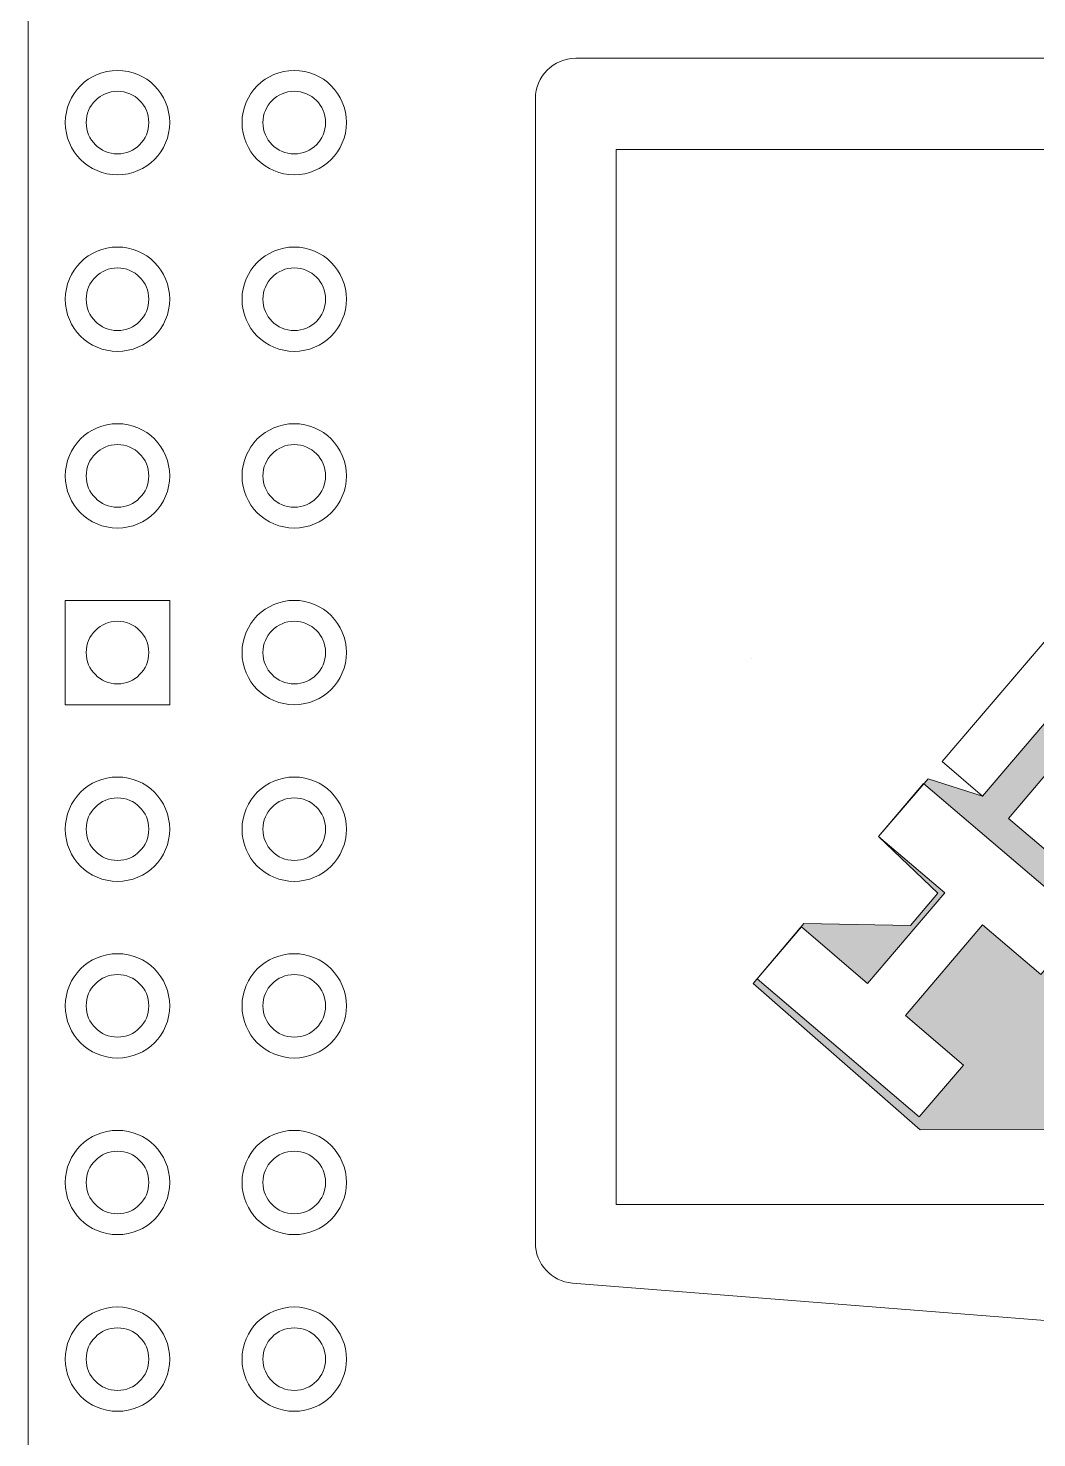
# Model space of a CAD drawing. Header units: inches. Extents: x 30.7 to 71.3, y 18.2 to 83.4.
# Drawn here: x 30.67 to 45.16, y 36 to 56.27 of the extents above; entities that cross this region are included whole.
import ezdxf

# ---------------------------------------------------------------- set-up
doc = ezdxf.new("R2010")
doc.units = ezdxf.units.IN
doc.header["$MEASUREMENT"] = 0
for name, color, linetype in [('board outline', 7, 'Continuous'), ('holes', 7, 'Continuous'), ('Layer 7', 7, 'Continuous')]:
    doc.layers.add(name, color=color, linetype=linetype)

# ---------------------------------------------------------------- blocks, each defined once
blk = doc.blocks.new('block 3')
at = {"layer": 'Layer 7', "color": 231, "lineweight": 18, "true_color": 0xf78bb7}
blk.add_lwpolyline([(63.192, 39.357), (39.118, 39.357), (39.118, 54.527), (63.192, 54.527), (63.192, 39.357)], dxfattribs=at)
blk.add_open_spline([(37.957, 38.808), (37.957, 38.808), (37.957, 55.257), (37.957, 55.257), (37.957, 55.578), (38.217, 55.839), (38.538, 55.839), (38.538, 55.839), (63.669, 55.839), (63.669, 55.839), (63.991, 55.839), (64.251, 55.578), (64.251, 55.257), (64.251, 55.257), (64.251, 38.802), (64.251, 38.802), (64.251, 38.502), (64.021, 38.253), (63.722, 38.229), (63.722, 38.229), (51.104, 37.229), (51.104, 37.229), (51.104, 37.229), (38.491, 38.229), (38.491, 38.229), (38.189, 38.253), (37.957, 38.505), (37.957, 38.808)], degree=3, knots=[0, 0, 0, 0, 1, 1, 1, 2, 2, 2, 3, 3, 3, 4, 4, 4, 5, 5, 5, 6, 6, 6, 7, 7, 7, 8, 8, 8, 9, 9, 9, 9], dxfattribs=at)
blk = doc.blocks.new('block 241')
at = {"layer": 'Layer 7', "true_color": 0xf78bb7}
h = blk.add_hatch(color=231, dxfattribs=at)
h.dxf.hatch_style = 2
edge = h.paths.add_edge_path()
edge.add_spline(control_points=[(52.789, 51.38), (52.789, 51.38), (50.374, 53.431), (50.374, 53.431), (50.374, 53.431), (49.711, 52.641), (49.711, 52.641), (49.711, 52.641), (49.795, 52.169), (49.795, 52.169), (49.795, 52.169), (49.246, 52.092), (49.246, 52.092), (49.246, 52.092), (47.262, 49.808), (47.262, 49.808), (47.262, 49.808), (46.337, 48.733), (46.337, 48.733), (46.337, 48.733), (46.882, 47.956), (46.882, 47.956), (46.882, 47.956), (46.731, 48.085), (46.731, 48.085), (46.53, 48.256), (46.261, 48.29), (46.03, 48.202), (46.099, 48.223), (46.172, 48.237), (46.254, 48.235), (46.458, 48.232), (46.645, 48.158), (46.815, 48.013), (46.815, 48.013), (47.92, 47.071), (47.92, 47.071), (48.09, 46.926), (48.193, 46.753), (48.227, 46.553), (48.263, 46.353), (48.221, 46.185), (48.104, 46.048), (48.104, 46.048), (46.137, 43.74), (46.137, 43.74), (46.137, 43.74), (44.756, 44.911), (44.756, 44.911), (44.756, 44.911), (45.372, 45.634), (45.372, 45.634), (45.372, 45.634), (46.173, 44.956), (46.173, 44.956), (46.173, 44.956), (47.337, 46.321), (47.337, 46.321), (47.337, 46.321), (46.166, 47.319), (46.166, 47.319), (46.166, 47.319), (44.384, 45.229), (44.384, 45.229), (44.384, 45.229), (44.384, 45.229), (44.384, 45.229), (44.384, 45.229), (44.384, 45.229), (44.384, 45.229), (44.384, 45.229), (44.384, 45.229), (44.384, 45.229), (44.384, 45.229), (44.384, 45.229), (44.384, 45.229), (44.384, 45.229), (43.601, 45.477), (43.601, 45.477), (43.601, 45.477), (42.89, 44.652), (42.89, 44.652), (42.89, 44.652), (43.74, 43.835), (43.74, 43.835), (43.74, 43.835), (43.347, 43.372), (43.347, 43.372), (43.347, 43.372), (41.815, 43.397), (41.815, 43.397), (41.815, 43.397), (41.088, 42.537), (41.088, 42.537), (41.088, 42.537), (43.489, 40.432), (43.489, 40.432), (43.489, 40.432), (61.422, 40.454), (61.422, 40.454), (61.422, 40.454), (52.789, 51.38), (52.789, 51.38)], knot_values=[0, 0, 0, 0, 1, 1, 1, 2, 2, 2, 3, 3, 3, 4, 4, 4, 5, 5, 5, 6, 6, 6, 7, 7, 7, 8, 8, 8, 9, 9, 9, 10, 10, 10, 11, 11, 11, 12, 12, 12, 13, 13, 13, 14, 14, 14, 15, 15, 15, 16, 16, 16, 17, 17, 17, 18, 18, 18, 19, 19, 19, 20, 20, 20, 21, 21, 21, 22, 22, 22, 23, 23, 23, 24, 24, 24, 25, 25, 25, 26, 26, 26, 27, 27, 27, 28, 28, 28, 29, 29, 29, 30, 30, 30, 31, 31, 31, 32, 32, 32, 33, 33, 33, 34, 34, 34, 34], degree=3, periodic=1)
h.paths.add_polyline_path([(45.221, 42.666), (44.386, 43.378), (43.276, 42.076), (44.111, 41.364), (43.475, 40.617), (41.144, 42.604), (41.781, 43.351), (42.733, 42.538), (43.843, 43.84), (42.89, 44.652), (43.537, 45.411), (45.868, 43.425)])
edge = h.paths.add_edge_path()
edge.add_spline(control_points=[(51.193, 49.669), (51.193, 49.669), (49.443, 51.16), (49.443, 51.16), (49.443, 51.16), (48.857, 50.472), (48.857, 50.472), (48.857, 50.472), (50.606, 48.981), (50.606, 48.981), (50.606, 48.981), (49.993, 48.262), (49.993, 48.262), (49.993, 48.262), (48.244, 49.753), (48.244, 49.753), (48.244, 49.753), (47.657, 49.065), (47.657, 49.065), (47.657, 49.065), (49.406, 47.574), (49.406, 47.574), (49.406, 47.574), (48.79, 46.85), (48.79, 46.85), (48.79, 46.85), (46.458, 48.838), (46.458, 48.838), (46.458, 48.838), (49.052, 51.88), (49.052, 51.88), (49.17, 52.018), (49.329, 52.084), (49.533, 52.079), (49.735, 52.076), (49.921, 52.001), (50.091, 51.856), (50.091, 51.856), (51.809, 50.392), (51.809, 50.392), (51.809, 50.392), (51.193, 49.669), (51.193, 49.669)], knot_values=[0, 0, 0, 0, 1, 1, 1, 2, 2, 2, 3, 3, 3, 4, 4, 4, 5, 5, 5, 6, 6, 6, 7, 7, 7, 8, 8, 8, 9, 9, 9, 10, 10, 10, 11, 11, 11, 12, 12, 12, 13, 13, 13, 14, 14, 14, 14], degree=3, periodic=1)
h.paths.add_polyline_path([(52.068, 50.698), (49.742, 52.69), (50.355, 53.409), (51.326, 52.619), (51.638, 52.349), (51.869, 52.156), (52.704, 51.444)])
h = blk.add_hatch(color=231, dxfattribs=at)
h.dxf.hatch_style = 2
edge = h.paths.add_edge_path()
edge.add_spline(control_points=[(46.03, 48.202), (45.93, 48.17), (45.843, 48.116), (45.774, 48.035), (45.774, 48.035), (43.806, 45.726), (43.806, 45.726), (43.806, 45.726), (45.75, 48.007), (45.75, 48.007), (45.828, 48.099), (45.926, 48.162), (46.03, 48.202)], knot_values=[0, 0, 0, 0, 1, 1, 1, 2, 2, 2, 3, 3, 3, 4, 4, 4, 4], degree=3, periodic=1)
h = blk.add_hatch(color=231, dxfattribs=at)
h.dxf.hatch_style = 2
h.paths.add_polyline_path([(44.384, 45.229), (43.806, 45.726), (44.384, 45.229)])
at = {"layer": 'Layer 7', "color": 231, "lineweight": 9, "true_color": 0xf78bb7}
for points in [[(44.384, 45.229), (43.806, 45.726), (44.384, 45.229), (44.384, 45.229), (44.384, 45.229)], [(45.221, 42.666), (44.386, 43.378), (43.276, 42.076), (44.111, 41.364), (43.475, 40.617), (41.144, 42.604), (41.781, 43.351), (42.733, 42.538), (43.843, 43.84), (42.89, 44.652), (43.537, 45.411), (45.868, 43.425), (45.221, 42.666)]]:
    blk.add_lwpolyline(points, dxfattribs=at)
for points, knots in [([(52.789, 51.38), (52.789, 51.38), (50.374, 53.431), (50.374, 53.431), (50.374, 53.431), (49.711, 52.641), (49.711, 52.641), (49.711, 52.641), (49.795, 52.169), (49.795, 52.169), (49.795, 52.169), (49.246, 52.092), (49.246, 52.092), (49.246, 52.092), (47.262, 49.808), (47.262, 49.808), (47.262, 49.808), (46.337, 48.733), (46.337, 48.733), (46.337, 48.733), (46.882, 47.956), (46.882, 47.956), (46.882, 47.956), (46.731, 48.085), (46.731, 48.085), (46.53, 48.256), (46.261, 48.29), (46.03, 48.202), (46.099, 48.223), (46.172, 48.237), (46.254, 48.235), (46.458, 48.232), (46.645, 48.158), (46.815, 48.013), (46.815, 48.013), (47.92, 47.071), (47.92, 47.071), (48.09, 46.926), (48.193, 46.753), (48.227, 46.553), (48.263, 46.353), (48.221, 46.185), (48.104, 46.048), (48.104, 46.048), (46.137, 43.74), (46.137, 43.74), (46.137, 43.74), (44.756, 44.911), (44.756, 44.911), (44.756, 44.911), (45.372, 45.634), (45.372, 45.634), (45.372, 45.634), (46.173, 44.956), (46.173, 44.956), (46.173, 44.956), (47.337, 46.321), (47.337, 46.321), (47.337, 46.321), (46.166, 47.319), (46.166, 47.319), (46.166, 47.319), (44.384, 45.229), (44.384, 45.229), (44.384, 45.229), (44.384, 45.229), (44.384, 45.229), (44.384, 45.229), (44.384, 45.229), (44.384, 45.229), (44.384, 45.229), (44.384, 45.229), (44.384, 45.229), (44.384, 45.229), (44.384, 45.229), (44.384, 45.229), (44.384, 45.229), (43.601, 45.477), (43.601, 45.477), (43.601, 45.477), (42.89, 44.652), (42.89, 44.652), (42.89, 44.652), (43.74, 43.835), (43.74, 43.835), (43.74, 43.835), (43.347, 43.372), (43.347, 43.372), (43.347, 43.372), (41.815, 43.397), (41.815, 43.397), (41.815, 43.397), (41.088, 42.537), (41.088, 42.537), (41.088, 42.537), (43.489, 40.432), (43.489, 40.432), (43.489, 40.432), (61.422, 40.454), (61.422, 40.454), (61.422, 40.454), (52.789, 51.38), (52.789, 51.38)], [0, 0, 0, 0, 1, 1, 1, 2, 2, 2, 3, 3, 3, 4, 4, 4, 5, 5, 5, 6, 6, 6, 7, 7, 7, 8, 8, 8, 9, 9, 9, 10, 10, 10, 11, 11, 11, 12, 12, 12, 13, 13, 13, 14, 14, 14, 15, 15, 15, 16, 16, 16, 17, 17, 17, 18, 18, 18, 19, 19, 19, 20, 20, 20, 21, 21, 21, 22, 22, 22, 23, 23, 23, 24, 24, 24, 25, 25, 25, 26, 26, 26, 27, 27, 27, 28, 28, 28, 29, 29, 29, 30, 30, 30, 31, 31, 31, 32, 32, 32, 33, 33, 33, 34, 34, 34, 34]), ([(46.03, 48.202), (45.93, 48.17), (45.843, 48.116), (45.774, 48.035), (45.774, 48.035), (43.806, 45.726), (43.806, 45.726), (43.806, 45.726), (45.75, 48.007), (45.75, 48.007), (45.828, 48.099), (45.926, 48.162), (46.03, 48.202)], [0, 0, 0, 0, 1, 1, 1, 2, 2, 2, 3, 3, 3, 4, 4, 4, 4])]:
    blk.add_open_spline(points, degree=3, knots=knots, dxfattribs=at)
blk = doc.blocks.new('block 3195')
at = {"layer": 'board outline', "color": 7, "lineweight": 9, "true_color": 0xffffff}
blk.add_open_spline([(30.668, 79.565), (30.668, 79.565), (30.668, 19.762), (30.668, 19.762), (30.668, 18.878), (31.384, 18.162), (32.268, 18.162), (32.268, 18.162), (69.685, 18.162), (69.685, 18.162), (70.569, 18.162), (71.285, 18.878), (71.285, 19.762), (71.285, 19.762), (71.285, 73.138), (71.285, 73.138), (71.285, 74.022), (70.569, 74.738), (69.685, 74.738), (69.685, 74.738), (65.735, 74.738), (65.735, 74.738), (65.597, 74.738), (65.485, 74.85), (65.485, 74.988), (65.485, 74.988), (65.485, 81.838), (65.485, 81.838), (65.485, 82.722), (64.769, 83.438), (63.885, 83.438), (63.885, 83.438), (34.541, 83.438), (34.541, 83.438), (34.541, 83.438), (30.668, 79.565), (30.668, 79.565)], degree=3, knots=[0, 0, 0, 0, 1, 1, 1, 2, 2, 2, 3, 3, 3, 4, 4, 4, 5, 5, 5, 6, 6, 6, 7, 7, 7, 8, 8, 8, 9, 9, 9, 10, 10, 10, 11, 11, 11, 12, 12, 12, 12], dxfattribs=at)
blk = doc.blocks.new('block 3400')
at = {"layer": 'holes', "color": 7, "lineweight": 9, "true_color": 0xffffff}
blk.add_open_spline([(31.501, 54.915), (31.501, 55.164), (31.703, 55.365), (31.951, 55.365), (32.2, 55.365), (32.401, 55.164), (32.401, 54.915), (32.401, 54.667), (32.2, 54.465), (31.951, 54.465), (31.703, 54.465), (31.501, 54.667), (31.501, 54.915), (31.501, 54.915), (31.501, 54.915), (31.501, 54.915)], degree=3, knots=[0, 0, 0, 0, 1, 1, 1, 2, 2, 2, 3, 3, 3, 4, 4, 4, 5, 5, 5, 5], dxfattribs=at)
blk = doc.blocks.new('block 3401')
at = {"layer": 'holes', "color": 7, "lineweight": 9, "true_color": 0xffffff}
blk.add_open_spline([(31.201, 54.915), (31.201, 55.329), (31.537, 55.665), (31.951, 55.665), (32.366, 55.665), (32.701, 55.329), (32.701, 54.915), (32.701, 54.501), (32.366, 54.165), (31.951, 54.165), (31.537, 54.165), (31.201, 54.501), (31.201, 54.915), (31.201, 54.915), (31.201, 54.915), (31.201, 54.915)], degree=3, knots=[0, 0, 0, 0, 1, 1, 1, 2, 2, 2, 3, 3, 3, 4, 4, 4, 5, 5, 5, 5], dxfattribs=at)
blk = doc.blocks.new('block 3402')
at = {"layer": 'holes', "color": 7, "lineweight": 9, "true_color": 0xffffff}
blk.add_open_spline([(34.041, 54.915), (34.041, 55.164), (34.243, 55.365), (34.491, 55.365), (34.74, 55.365), (34.941, 55.164), (34.941, 54.915), (34.941, 54.667), (34.74, 54.465), (34.491, 54.465), (34.243, 54.465), (34.041, 54.667), (34.041, 54.915), (34.041, 54.915), (34.041, 54.915), (34.041, 54.915)], degree=3, knots=[0, 0, 0, 0, 1, 1, 1, 2, 2, 2, 3, 3, 3, 4, 4, 4, 5, 5, 5, 5], dxfattribs=at)
blk = doc.blocks.new('block 3403')
at = {"layer": 'holes', "color": 7, "lineweight": 9, "true_color": 0xffffff}
blk.add_open_spline([(33.741, 54.915), (33.741, 55.329), (34.077, 55.665), (34.491, 55.665), (34.906, 55.665), (35.241, 55.329), (35.241, 54.915), (35.241, 54.501), (34.906, 54.165), (34.491, 54.165), (34.077, 54.165), (33.741, 54.501), (33.741, 54.915), (33.741, 54.915), (33.741, 54.915), (33.741, 54.915)], degree=3, knots=[0, 0, 0, 0, 1, 1, 1, 2, 2, 2, 3, 3, 3, 4, 4, 4, 5, 5, 5, 5], dxfattribs=at)
blk = doc.blocks.new('block 3404')
at = {"layer": 'holes', "color": 7, "lineweight": 9, "true_color": 0xffffff}
blk.add_open_spline([(31.501, 52.375), (31.501, 52.624), (31.703, 52.825), (31.951, 52.825), (32.2, 52.825), (32.401, 52.624), (32.401, 52.375), (32.401, 52.127), (32.2, 51.925), (31.951, 51.925), (31.703, 51.925), (31.501, 52.127), (31.501, 52.375), (31.501, 52.375), (31.501, 52.375), (31.501, 52.375)], degree=3, knots=[0, 0, 0, 0, 1, 1, 1, 2, 2, 2, 3, 3, 3, 4, 4, 4, 5, 5, 5, 5], dxfattribs=at)
blk = doc.blocks.new('block 3405')
at = {"layer": 'holes', "color": 7, "lineweight": 9, "true_color": 0xffffff}
blk.add_open_spline([(31.201, 52.375), (31.201, 52.789), (31.537, 53.125), (31.951, 53.125), (32.366, 53.125), (32.701, 52.789), (32.701, 52.375), (32.701, 51.961), (32.366, 51.625), (31.951, 51.625), (31.537, 51.625), (31.201, 51.961), (31.201, 52.375), (31.201, 52.375), (31.201, 52.375), (31.201, 52.375)], degree=3, knots=[0, 0, 0, 0, 1, 1, 1, 2, 2, 2, 3, 3, 3, 4, 4, 4, 5, 5, 5, 5], dxfattribs=at)
blk = doc.blocks.new('block 3406')
at = {"layer": 'holes', "color": 7, "lineweight": 9, "true_color": 0xffffff}
blk.add_open_spline([(34.041, 52.375), (34.041, 52.624), (34.243, 52.825), (34.491, 52.825), (34.74, 52.825), (34.941, 52.624), (34.941, 52.375), (34.941, 52.127), (34.74, 51.925), (34.491, 51.925), (34.243, 51.925), (34.041, 52.127), (34.041, 52.375), (34.041, 52.375), (34.041, 52.375), (34.041, 52.375)], degree=3, knots=[0, 0, 0, 0, 1, 1, 1, 2, 2, 2, 3, 3, 3, 4, 4, 4, 5, 5, 5, 5], dxfattribs=at)
blk = doc.blocks.new('block 3407')
at = {"layer": 'holes', "color": 7, "lineweight": 9, "true_color": 0xffffff}
blk.add_open_spline([(33.741, 52.375), (33.741, 52.789), (34.077, 53.125), (34.491, 53.125), (34.906, 53.125), (35.241, 52.789), (35.241, 52.375), (35.241, 51.961), (34.906, 51.625), (34.491, 51.625), (34.077, 51.625), (33.741, 51.961), (33.741, 52.375), (33.741, 52.375), (33.741, 52.375), (33.741, 52.375)], degree=3, knots=[0, 0, 0, 0, 1, 1, 1, 2, 2, 2, 3, 3, 3, 4, 4, 4, 5, 5, 5, 5], dxfattribs=at)
blk = doc.blocks.new('block 3408')
at = {"layer": 'holes', "color": 7, "lineweight": 9, "true_color": 0xffffff}
blk.add_open_spline([(31.501, 49.835), (31.501, 50.084), (31.703, 50.285), (31.951, 50.285), (32.2, 50.285), (32.401, 50.084), (32.401, 49.835), (32.401, 49.587), (32.2, 49.385), (31.951, 49.385), (31.703, 49.385), (31.501, 49.587), (31.501, 49.835), (31.501, 49.835), (31.501, 49.835), (31.501, 49.835)], degree=3, knots=[0, 0, 0, 0, 1, 1, 1, 2, 2, 2, 3, 3, 3, 4, 4, 4, 5, 5, 5, 5], dxfattribs=at)
blk = doc.blocks.new('block 3409')
at = {"layer": 'holes', "color": 7, "lineweight": 9, "true_color": 0xffffff}
blk.add_open_spline([(31.201, 49.835), (31.201, 50.249), (31.537, 50.585), (31.951, 50.585), (32.366, 50.585), (32.701, 50.249), (32.701, 49.835), (32.701, 49.421), (32.366, 49.085), (31.951, 49.085), (31.537, 49.085), (31.201, 49.421), (31.201, 49.835), (31.201, 49.835), (31.201, 49.835), (31.201, 49.835)], degree=3, knots=[0, 0, 0, 0, 1, 1, 1, 2, 2, 2, 3, 3, 3, 4, 4, 4, 5, 5, 5, 5], dxfattribs=at)
blk = doc.blocks.new('block 3410')
at = {"layer": 'holes', "color": 7, "lineweight": 9, "true_color": 0xffffff}
blk.add_open_spline([(34.041, 49.835), (34.041, 50.084), (34.243, 50.285), (34.491, 50.285), (34.74, 50.285), (34.941, 50.084), (34.941, 49.835), (34.941, 49.587), (34.74, 49.385), (34.491, 49.385), (34.243, 49.385), (34.041, 49.587), (34.041, 49.835), (34.041, 49.835), (34.041, 49.835), (34.041, 49.835)], degree=3, knots=[0, 0, 0, 0, 1, 1, 1, 2, 2, 2, 3, 3, 3, 4, 4, 4, 5, 5, 5, 5], dxfattribs=at)
blk = doc.blocks.new('block 3411')
at = {"layer": 'holes', "color": 7, "lineweight": 9, "true_color": 0xffffff}
blk.add_open_spline([(33.741, 49.835), (33.741, 50.249), (34.077, 50.585), (34.491, 50.585), (34.906, 50.585), (35.241, 50.249), (35.241, 49.835), (35.241, 49.421), (34.906, 49.085), (34.491, 49.085), (34.077, 49.085), (33.741, 49.421), (33.741, 49.835), (33.741, 49.835), (33.741, 49.835), (33.741, 49.835)], degree=3, knots=[0, 0, 0, 0, 1, 1, 1, 2, 2, 2, 3, 3, 3, 4, 4, 4, 5, 5, 5, 5], dxfattribs=at)
blk = doc.blocks.new('block 3412')
at = {"layer": 'holes', "color": 7, "lineweight": 9, "true_color": 0xffffff}
blk.add_lwpolyline([(32.701, 48.045), (31.201, 48.045)], dxfattribs=at)
blk = doc.blocks.new('block 3413')
at = {"layer": 'holes', "color": 7, "lineweight": 9, "true_color": 0xffffff}
blk.add_lwpolyline([(31.201, 48.045), (31.201, 46.545)], dxfattribs=at)
blk = doc.blocks.new('block 3414')
at = {"layer": 'holes', "color": 7, "lineweight": 9, "true_color": 0xffffff}
blk.add_lwpolyline([(31.201, 46.545), (32.701, 46.545)], dxfattribs=at)
blk = doc.blocks.new('block 3415')
at = {"layer": 'holes', "color": 7, "lineweight": 9, "true_color": 0xffffff}
blk.add_lwpolyline([(32.701, 46.545), (32.701, 48.045)], dxfattribs=at)
blk = doc.blocks.new('block 3416')
at = {"layer": 'holes', "color": 7, "lineweight": 9, "true_color": 0xffffff}
blk.add_open_spline([(31.501, 47.295), (31.501, 47.544), (31.703, 47.745), (31.951, 47.745), (32.2, 47.745), (32.401, 47.544), (32.401, 47.295), (32.401, 47.047), (32.2, 46.845), (31.951, 46.845), (31.703, 46.845), (31.501, 47.047), (31.501, 47.295), (31.501, 47.295), (31.501, 47.295), (31.501, 47.295)], degree=3, knots=[0, 0, 0, 0, 1, 1, 1, 2, 2, 2, 3, 3, 3, 4, 4, 4, 5, 5, 5, 5], dxfattribs=at)
blk = doc.blocks.new('block 3417')
at = {"layer": 'holes', "color": 7, "lineweight": 9, "true_color": 0xffffff}
blk.add_open_spline([(34.041, 47.295), (34.041, 47.544), (34.243, 47.745), (34.491, 47.745), (34.74, 47.745), (34.941, 47.544), (34.941, 47.295), (34.941, 47.047), (34.74, 46.845), (34.491, 46.845), (34.243, 46.845), (34.041, 47.047), (34.041, 47.295), (34.041, 47.295), (34.041, 47.295), (34.041, 47.295)], degree=3, knots=[0, 0, 0, 0, 1, 1, 1, 2, 2, 2, 3, 3, 3, 4, 4, 4, 5, 5, 5, 5], dxfattribs=at)
blk = doc.blocks.new('block 3418')
at = {"layer": 'holes', "color": 7, "lineweight": 9, "true_color": 0xffffff}
blk.add_open_spline([(33.741, 47.295), (33.741, 47.709), (34.077, 48.045), (34.491, 48.045), (34.906, 48.045), (35.241, 47.709), (35.241, 47.295), (35.241, 46.881), (34.906, 46.545), (34.491, 46.545), (34.077, 46.545), (33.741, 46.881), (33.741, 47.295), (33.741, 47.295), (33.741, 47.295), (33.741, 47.295)], degree=3, knots=[0, 0, 0, 0, 1, 1, 1, 2, 2, 2, 3, 3, 3, 4, 4, 4, 5, 5, 5, 5], dxfattribs=at)
blk = doc.blocks.new('block 3419')
at = {"layer": 'holes', "color": 7, "lineweight": 9, "true_color": 0xffffff}
blk.add_open_spline([(31.501, 44.755), (31.501, 45.004), (31.703, 45.205), (31.951, 45.205), (32.2, 45.205), (32.401, 45.004), (32.401, 44.755), (32.401, 44.507), (32.2, 44.305), (31.951, 44.305), (31.703, 44.305), (31.501, 44.507), (31.501, 44.755), (31.501, 44.755), (31.501, 44.755), (31.501, 44.755)], degree=3, knots=[0, 0, 0, 0, 1, 1, 1, 2, 2, 2, 3, 3, 3, 4, 4, 4, 5, 5, 5, 5], dxfattribs=at)
blk = doc.blocks.new('block 3420')
at = {"layer": 'holes', "color": 7, "lineweight": 9, "true_color": 0xffffff}
blk.add_open_spline([(31.201, 44.755), (31.201, 45.169), (31.537, 45.505), (31.951, 45.505), (32.366, 45.505), (32.701, 45.169), (32.701, 44.755), (32.701, 44.341), (32.366, 44.005), (31.951, 44.005), (31.537, 44.005), (31.201, 44.341), (31.201, 44.755), (31.201, 44.755), (31.201, 44.755), (31.201, 44.755)], degree=3, knots=[0, 0, 0, 0, 1, 1, 1, 2, 2, 2, 3, 3, 3, 4, 4, 4, 5, 5, 5, 5], dxfattribs=at)
blk = doc.blocks.new('block 3421')
at = {"layer": 'holes', "color": 7, "lineweight": 9, "true_color": 0xffffff}
blk.add_open_spline([(34.041, 44.755), (34.041, 45.004), (34.243, 45.205), (34.491, 45.205), (34.74, 45.205), (34.941, 45.004), (34.941, 44.755), (34.941, 44.507), (34.74, 44.305), (34.491, 44.305), (34.243, 44.305), (34.041, 44.507), (34.041, 44.755), (34.041, 44.755), (34.041, 44.755), (34.041, 44.755)], degree=3, knots=[0, 0, 0, 0, 1, 1, 1, 2, 2, 2, 3, 3, 3, 4, 4, 4, 5, 5, 5, 5], dxfattribs=at)
blk = doc.blocks.new('block 3422')
at = {"layer": 'holes', "color": 7, "lineweight": 9, "true_color": 0xffffff}
blk.add_open_spline([(33.741, 44.755), (33.741, 45.169), (34.077, 45.505), (34.491, 45.505), (34.906, 45.505), (35.241, 45.169), (35.241, 44.755), (35.241, 44.341), (34.906, 44.005), (34.491, 44.005), (34.077, 44.005), (33.741, 44.341), (33.741, 44.755), (33.741, 44.755), (33.741, 44.755), (33.741, 44.755)], degree=3, knots=[0, 0, 0, 0, 1, 1, 1, 2, 2, 2, 3, 3, 3, 4, 4, 4, 5, 5, 5, 5], dxfattribs=at)
blk = doc.blocks.new('block 3423')
at = {"layer": 'holes', "color": 7, "lineweight": 9, "true_color": 0xffffff}
blk.add_open_spline([(31.501, 42.215), (31.501, 42.464), (31.703, 42.665), (31.951, 42.665), (32.2, 42.665), (32.401, 42.464), (32.401, 42.215), (32.401, 41.967), (32.2, 41.765), (31.951, 41.765), (31.703, 41.765), (31.501, 41.967), (31.501, 42.215), (31.501, 42.215), (31.501, 42.215), (31.501, 42.215)], degree=3, knots=[0, 0, 0, 0, 1, 1, 1, 2, 2, 2, 3, 3, 3, 4, 4, 4, 5, 5, 5, 5], dxfattribs=at)
blk = doc.blocks.new('block 3424')
at = {"layer": 'holes', "color": 7, "lineweight": 9, "true_color": 0xffffff}
blk.add_open_spline([(31.201, 42.215), (31.201, 42.629), (31.537, 42.965), (31.951, 42.965), (32.366, 42.965), (32.701, 42.629), (32.701, 42.215), (32.701, 41.801), (32.366, 41.465), (31.951, 41.465), (31.537, 41.465), (31.201, 41.801), (31.201, 42.215), (31.201, 42.215), (31.201, 42.215), (31.201, 42.215)], degree=3, knots=[0, 0, 0, 0, 1, 1, 1, 2, 2, 2, 3, 3, 3, 4, 4, 4, 5, 5, 5, 5], dxfattribs=at)
blk = doc.blocks.new('block 3425')
at = {"layer": 'holes', "color": 7, "lineweight": 9, "true_color": 0xffffff}
blk.add_open_spline([(34.041, 42.215), (34.041, 42.464), (34.243, 42.665), (34.491, 42.665), (34.74, 42.665), (34.941, 42.464), (34.941, 42.215), (34.941, 41.967), (34.74, 41.765), (34.491, 41.765), (34.243, 41.765), (34.041, 41.967), (34.041, 42.215), (34.041, 42.215), (34.041, 42.215), (34.041, 42.215)], degree=3, knots=[0, 0, 0, 0, 1, 1, 1, 2, 2, 2, 3, 3, 3, 4, 4, 4, 5, 5, 5, 5], dxfattribs=at)
blk = doc.blocks.new('block 3426')
at = {"layer": 'holes', "color": 7, "lineweight": 9, "true_color": 0xffffff}
blk.add_open_spline([(33.741, 42.215), (33.741, 42.629), (34.077, 42.965), (34.491, 42.965), (34.906, 42.965), (35.241, 42.629), (35.241, 42.215), (35.241, 41.801), (34.906, 41.465), (34.491, 41.465), (34.077, 41.465), (33.741, 41.801), (33.741, 42.215), (33.741, 42.215), (33.741, 42.215), (33.741, 42.215)], degree=3, knots=[0, 0, 0, 0, 1, 1, 1, 2, 2, 2, 3, 3, 3, 4, 4, 4, 5, 5, 5, 5], dxfattribs=at)
blk = doc.blocks.new('block 3427')
at = {"layer": 'holes', "color": 7, "lineweight": 9, "true_color": 0xffffff}
blk.add_open_spline([(31.501, 39.675), (31.501, 39.924), (31.703, 40.125), (31.951, 40.125), (32.2, 40.125), (32.401, 39.924), (32.401, 39.675), (32.401, 39.427), (32.2, 39.225), (31.951, 39.225), (31.703, 39.225), (31.501, 39.427), (31.501, 39.675), (31.501, 39.675), (31.501, 39.675), (31.501, 39.675)], degree=3, knots=[0, 0, 0, 0, 1, 1, 1, 2, 2, 2, 3, 3, 3, 4, 4, 4, 5, 5, 5, 5], dxfattribs=at)
blk = doc.blocks.new('block 3428')
at = {"layer": 'holes', "color": 7, "lineweight": 9, "true_color": 0xffffff}
blk.add_open_spline([(31.201, 39.675), (31.201, 40.089), (31.537, 40.425), (31.951, 40.425), (32.366, 40.425), (32.701, 40.089), (32.701, 39.675), (32.701, 39.261), (32.366, 38.925), (31.951, 38.925), (31.537, 38.925), (31.201, 39.261), (31.201, 39.675), (31.201, 39.675), (31.201, 39.675), (31.201, 39.675)], degree=3, knots=[0, 0, 0, 0, 1, 1, 1, 2, 2, 2, 3, 3, 3, 4, 4, 4, 5, 5, 5, 5], dxfattribs=at)
blk = doc.blocks.new('block 3429')
at = {"layer": 'holes', "color": 7, "lineweight": 9, "true_color": 0xffffff}
blk.add_open_spline([(34.041, 39.675), (34.041, 39.924), (34.243, 40.125), (34.491, 40.125), (34.74, 40.125), (34.941, 39.924), (34.941, 39.675), (34.941, 39.427), (34.74, 39.225), (34.491, 39.225), (34.243, 39.225), (34.041, 39.427), (34.041, 39.675), (34.041, 39.675), (34.041, 39.675), (34.041, 39.675)], degree=3, knots=[0, 0, 0, 0, 1, 1, 1, 2, 2, 2, 3, 3, 3, 4, 4, 4, 5, 5, 5, 5], dxfattribs=at)
blk = doc.blocks.new('block 3430')
at = {"layer": 'holes', "color": 7, "lineweight": 9, "true_color": 0xffffff}
blk.add_open_spline([(33.741, 39.675), (33.741, 40.089), (34.077, 40.425), (34.491, 40.425), (34.906, 40.425), (35.241, 40.089), (35.241, 39.675), (35.241, 39.261), (34.906, 38.925), (34.491, 38.925), (34.077, 38.925), (33.741, 39.261), (33.741, 39.675), (33.741, 39.675), (33.741, 39.675), (33.741, 39.675)], degree=3, knots=[0, 0, 0, 0, 1, 1, 1, 2, 2, 2, 3, 3, 3, 4, 4, 4, 5, 5, 5, 5], dxfattribs=at)
blk = doc.blocks.new('block 3431')
at = {"layer": 'holes', "color": 7, "lineweight": 9, "true_color": 0xffffff}
blk.add_open_spline([(31.501, 37.135), (31.501, 37.384), (31.703, 37.585), (31.951, 37.585), (32.2, 37.585), (32.401, 37.384), (32.401, 37.135), (32.401, 36.887), (32.2, 36.685), (31.951, 36.685), (31.703, 36.685), (31.501, 36.887), (31.501, 37.135), (31.501, 37.135), (31.501, 37.135), (31.501, 37.135)], degree=3, knots=[0, 0, 0, 0, 1, 1, 1, 2, 2, 2, 3, 3, 3, 4, 4, 4, 5, 5, 5, 5], dxfattribs=at)
blk = doc.blocks.new('block 3432')
at = {"layer": 'holes', "color": 7, "lineweight": 9, "true_color": 0xffffff}
blk.add_open_spline([(31.201, 37.135), (31.201, 37.549), (31.537, 37.885), (31.951, 37.885), (32.366, 37.885), (32.701, 37.549), (32.701, 37.135), (32.701, 36.721), (32.366, 36.385), (31.951, 36.385), (31.537, 36.385), (31.201, 36.721), (31.201, 37.135), (31.201, 37.135), (31.201, 37.135), (31.201, 37.135)], degree=3, knots=[0, 0, 0, 0, 1, 1, 1, 2, 2, 2, 3, 3, 3, 4, 4, 4, 5, 5, 5, 5], dxfattribs=at)
blk = doc.blocks.new('block 3433')
at = {"layer": 'holes', "color": 7, "lineweight": 9, "true_color": 0xffffff}
blk.add_open_spline([(34.041, 37.135), (34.041, 37.384), (34.243, 37.585), (34.491, 37.585), (34.74, 37.585), (34.941, 37.384), (34.941, 37.135), (34.941, 36.887), (34.74, 36.685), (34.491, 36.685), (34.243, 36.685), (34.041, 36.887), (34.041, 37.135), (34.041, 37.135), (34.041, 37.135), (34.041, 37.135)], degree=3, knots=[0, 0, 0, 0, 1, 1, 1, 2, 2, 2, 3, 3, 3, 4, 4, 4, 5, 5, 5, 5], dxfattribs=at)
blk = doc.blocks.new('block 3434')
at = {"layer": 'holes', "color": 7, "lineweight": 9, "true_color": 0xffffff}
blk.add_open_spline([(33.741, 37.135), (33.741, 37.549), (34.077, 37.885), (34.491, 37.885), (34.906, 37.885), (35.241, 37.549), (35.241, 37.135), (35.241, 36.721), (34.906, 36.385), (34.491, 36.385), (34.077, 36.385), (33.741, 36.721), (33.741, 37.135), (33.741, 37.135), (33.741, 37.135), (33.741, 37.135)], degree=3, knots=[0, 0, 0, 0, 1, 1, 1, 2, 2, 2, 3, 3, 3, 4, 4, 4, 5, 5, 5, 5], dxfattribs=at)

msp = doc.modelspace()

# ---------------------------------------------------------------- linework, layer by layer
at = {"layer": 'Layer 7', "lineweight": 0}
msp.add_lwpolyline([(41.066, 47.206), (41.066, 47.206)], dxfattribs=at)

# ---------------------------------------------------------------- block references
at = {"layer": 'board outline'}
msp.add_blockref('block 3195', (0, 0), dxfattribs=at)
at = {"layer": 'holes'}
for name in ['block 3401', 'block 3403', 'block 3400', 'block 3402', 'block 3405', 'block 3407', 'block 3404', 'block 3406', 'block 3409', 'block 3411', 'block 3408', 'block 3410', 'block 3412', 'block 3413', 'block 3415', 'block 3418', 'block 3416', 'block 3417', 'block 3414', 'block 3420', 'block 3422', 'block 3419', 'block 3421', 'block 3424', 'block 3426', 'block 3423', 'block 3425', 'block 3428', 'block 3430', 'block 3427', 'block 3429', 'block 3432', 'block 3434', 'block 3431', 'block 3433']:
    msp.add_blockref(name, (0, 0), dxfattribs=at)
at = {"layer": 'Layer 7'}
for name in ['block 3', 'block 241']:
    msp.add_blockref(name, (0, 0), dxfattribs=at)

doc.saveas('drawing.dxf')
